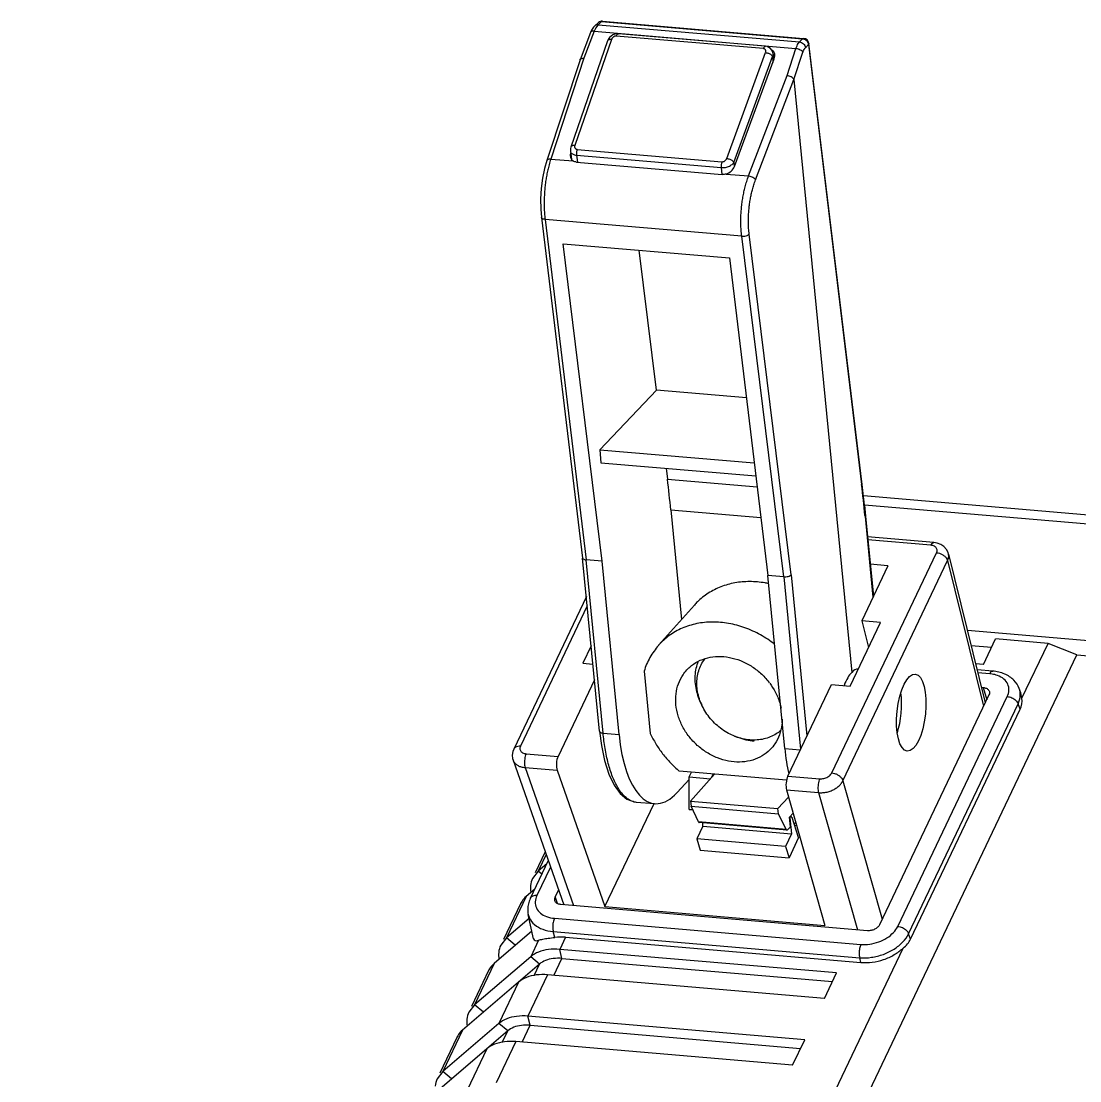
# Model space of a CAD drawing. Header units: millimetres. Extents: x 14276 to 15242, y -9916 to -8542.
# Drawn here: x 14852.8 to 14907.4, y -8858.9 to -8804.2 of the extents above; entities that cross this region are included whole.
import ezdxf

# ---------------------------------------------------------------- set-up
doc = ezdxf.new("R2010")
doc.units = ezdxf.units.MM

# ---------------------------------------------------------------- blocks, each defined once
blk = doc.blocks.new('u9')
at = {"color": 7, "linetype": 'Continuous'}
for p, q in [((123.163, 420.577), (123.099, 420.51)), ((123.342, 420.738), (123.163, 420.577)), ((123.52, 420.793), (123.341, 420.632)), ((123.341, 420.632), (133.737, 419.745)), ((123.52, 420.793), (133.895, 419.907)), ((123.568, 420.814), (133.943, 419.929)), ((122.94, 420.226), (122.404, 418.828)), ((123.139, 420.296), (122.606, 418.902)), ((123.139, 420.296), (133.553, 419.407)), ((131.869, 419.398), (124.277, 420.046)), ((131.975, 419.521), (124.383, 420.168)), ((133.737, 419.745), (133.895, 419.907)), ((123.825, 419.795), (121.933, 414.323)), ((124.029, 419.874), (122.136, 414.402)), ((133.092, 418.007), (133.553, 419.407)), ((134.038, 419.446), (134.196, 419.609)), ((134.196, 419.609), (136.942, 396.903)), ((136.967, 396.906), (134.215, 419.666)), ((122.403, 418.824), (120.688, 413.621)), ((122.606, 418.902), (120.893, 413.704)), ((122.403, 418.824), (122.404, 418.828)), ((129.982, 413.732), (131.984, 419.195)), ((130.339, 413.527), (132.341, 418.99)), ((130.372, 413.32), (132.433, 418.865)), ((132.341, 418.99), (132.363, 418.678)), ((132.376, 419.118), (132.4, 418.778)), ((133.449, 417.803), (133.912, 419.21)), ((131.11, 412.832), (133.092, 418.007)), ((131.463, 412.628), (133.447, 417.809)), ((133.449, 417.803), (136.433, 387.214)), ((121.909, 414.108), (121.96, 413.692)), ((122.222, 413.9), (129.697, 413.262)), ((122.222, 413.9), (122.267, 413.54)), ((122.256, 414.202), (129.731, 413.564)), ((120.893, 413.704), (122.046, 413.605)), ((122.228, 413.544), (129.743, 412.902)), ((130.339, 413.527), (130.359, 413.296)), ((129.697, 413.262), (129.729, 412.904)), ((129.957, 412.93), (131.11, 412.832)), ((120.414, 410.685), (122.539, 393.116)), ((130.751, 409.72), (120.599, 410.586)), ((120.599, 410.586), (122.723, 393.021)), ((132.925, 392.151), (130.751, 409.72)), ((133.312, 392.252), (131.137, 409.828)), ((121.526, 409.333), (130.115, 408.6)), ((123.545, 392.951), (121.526, 409.333)), ((126.349, 401.776), (125.459, 408.997)), ((130.115, 408.6), (132.103, 392.221)), ((126.349, 401.776), (123.421, 398.703)), ((130.991, 401.38), (126.349, 401.776)), ((123.421, 398.703), (131.399, 398.023)), ((123.421, 398.703), (123.486, 398.036)), ((123.486, 398.036), (131.48, 397.354)), ((126.845, 397.75), (126.916, 397.178)), ((126.916, 397.178), (131.549, 396.783)), ((136.961, 396.96), (136.942, 396.903)), ((276.53, 384.419), (137.035, 396.322)), ((137.085, 395.864), (276.586, 383.961)), ((137.087, 395.848), (137.145, 395.268)), ((127.09, 395.597), (131.742, 395.2)), ((127.09, 395.597), (127.642, 389.943)), ((137.116, 395.313), (137.121, 395.265)), ((137.141, 395.315), (137.121, 395.265)), ((137.121, 395.265), (137.528, 391.091)), ((137.145, 395.268), (137.548, 391.134)), ((140.667, 393.911), (137.249, 394.203)), ((140.518, 393.773), (137.264, 394.051)), ((123.411, 384.177), (122.539, 393.117)), ((135.401, 382.031), (140.813, 393.389)), ((141.428, 393.321), (143.323, 385.642)), ((123.545, 392.951), (122.723, 393.021)), ((123.595, 384.086), (122.723, 393.021)), ((124.417, 384.016), (123.545, 392.951)), ((135.97, 381.623), (141.383, 392.98)), ((138.301, 392.713), (136.949, 389.876)), ((138.301, 392.713), (137.387, 392.791)), ((141.383, 392.98), (143.238, 385.464)), ((132.925, 392.151), (132.103, 392.221)), ((132.975, 383.286), (132.103, 392.221)), ((132.925, 392.151), (133.793, 383.253)), ((133.312, 392.252), (134.122, 383.944)), ((122.733, 391.126), (118.984, 383.258)), ((122.78, 390.647), (119.328, 383.403)), ((128.306, 390.687), (126.46, 388.62)), ((137.916, 389.793), (136.949, 389.876)), ((136.949, 389.876), (137.298, 388.496)), ((136.351, 386.51), (137.916, 389.793)), ((277.232, 377.867), (142.402, 389.371)), ((143.233, 387.628), (143.859, 388.941)), ((146.571, 388.71), (143.859, 388.941)), ((122.981, 388.585), (122.554, 387.688)), ((143.649, 388.5), (142.595, 388.59)), ((145.222, 385.88), (146.571, 388.71)), ((148.062, 388.124), (146.571, 388.71)), ((93.551, 273.737), (148.062, 388.124)), ((122.554, 387.688), (123.073, 387.643)), ((143.233, 387.628), (142.824, 387.663)), ((148.062, 388.124), (276.882, 377.132)), ((125.716, 387.277), (126.029, 384.068)), ((136.76, 387.384), (136.767, 387.383)), ((143.708, 387.279), (142.902, 387.348)), ((143.558, 387.141), (142.94, 387.194)), ((123.152, 386.832), (121.268, 382.878)), ((133.132, 381.866), (135.385, 386.593)), ((135.385, 386.593), (136.351, 386.51)), ((143.517, 386.05), (137.866, 374.192)), ((143.125, 386.442), (143.221, 386.434)), ((143.221, 386.434), (143.4, 385.806)), ((145.166, 386.155), (145.08, 386.384)), ((145.222, 385.88), (145.165, 386.156)), ((128.689, 385.537), (128.63, 385.664)), ((138.809, 374.111), (144.46, 385.97)), ((139.37, 373.731), (145.021, 385.589)), ((145.122, 385.311), (145.021, 385.589)), ((139.471, 373.453), (145.122, 385.311)), ((123.595, 384.086), (124.417, 384.016)), ((130.386, 383.922), (130.516, 383.87)), ((132.975, 383.286), (133.776, 383.217)), ((119.623, 383.019), (121.268, 382.878)), ((118.947, 382.685), (121.565, 375.224)), ((119.569, 382.305), (121.226, 382.163)), ((119.569, 382.305), (122.068, 375.181)), ((121.226, 382.163), (123.693, 375.132)), ((127.42, 381.016), (128.041, 381.681)), ((133.064, 381.649), (127.529, 382.121)), ((128.041, 381.823), (128.157, 382.067)), ((128.041, 381.823), (129.132, 381.729)), ((128.042, 380.148), (128.041, 381.823)), ((129.343, 381.966), (128.107, 380.578)), ((129.204, 381.81), (129.281, 381.971)), ((133.132, 381.866), (134.777, 381.726)), ((135.97, 381.623), (138.001, 374.475)), ((133.065, 381.153), (134.722, 381.012)), ((133.065, 381.153), (135.051, 374.163)), ((125.299, 380.524), (126.254, 380.443)), ((127.277, 380.882), (127.42, 381.016)), ((128.107, 380.578), (132.618, 380.193)), ((128.107, 380.578), (128.134, 380.304)), ((133.17, 380.785), (132.618, 380.193)), ((134.722, 381.012), (136.734, 373.929)), ((123.693, 375.132), (126.225, 380.445)), ((128.042, 380.148), (128.216, 380.134)), ((128.134, 380.304), (132.645, 379.92)), ((128.519, 379.5), (128.134, 380.304)), ((132.645, 379.92), (132.618, 380.193)), ((133.041, 379.114), (128.519, 379.5)), ((133.081, 379.079), (128.557, 379.465)), ((128.751, 379.273), (128.737, 379.449)), ((133.041, 379.114), (132.645, 379.92)), ((133.217, 379.711), (133.23, 379.71)), ((133.237, 379.724), (133.218, 379.725)), ((133.408, 379.948), (133.22, 379.743)), ((133.268, 379.251), (133.22, 379.743)), ((133.23, 379.71), (133.237, 379.724)), ((133.23, 379.71), (133.324, 378.883)), ((133.298, 379.779), (133.256, 379.782)), ((133.691, 378.689), (133.348, 379.72)), ((128.751, 379.273), (128.44, 378.622)), ((128.751, 379.273), (133.324, 378.883)), ((133.324, 378.883), (133.014, 378.232)), ((133.116, 379.095), (133.268, 379.251)), ((133.014, 378.232), (128.44, 378.622)), ((128.44, 378.622), (128.599, 378.047)), ((133.691, 378.689), (133.198, 377.655)), ((120.606, 377.958), (120.088, 376.872)), ((120.653, 377.822), (120.243, 376.961)), ((128.599, 378.047), (133.198, 377.655)), ((133.014, 378.232), (133.198, 377.655)), ((120.765, 377.503), (119.837, 375.556)), ((120.689, 377.342), (120.243, 376.961)), ((120.243, 376.961), (119.952, 376.586)), ((120.882, 377.17), (120.181, 375.701)), ((120.432, 376.804), (120.243, 376.961)), ((119.617, 375.648), (118.6, 373.514)), ((120.063, 376.029), (119.617, 375.648)), ((121.125, 375.62), (121.298, 375.984)), ((121.125, 375.62), (121.227, 375.3)), ((119.326, 375.273), (118.445, 373.425)), ((137.242, 373.886), (121.42, 375.236)), ((123.693, 375.132), (135.051, 374.163)), ((119.775, 374.518), (118.6, 373.514)), ((120.008, 373.475), (119.73, 374.722)), ((121.083, 374.529), (136.905, 373.179)), ((119.921, 373.865), (117.974, 372.201)), ((118.6, 373.514), (118.309, 373.139)), ((119.057, 373.133), (118.6, 373.514)), ((121.021, 373.844), (136.842, 372.494)), ((121.1, 373.541), (121.021, 373.844)), ((121.654, 373.548), (121.357, 372.924)), ((121.654, 373.548), (136.907, 372.247)), ((139.471, 373.453), (139.37, 373.731)), ((99.224, 289.357), (139.079, 372.99)), ((120.263, 373.397), (119.857, 372.545)), ((135.645, 371.705), (121.357, 372.924)), ((121.468, 372.456), (121.357, 372.924)), ((119.857, 372.545), (116.957, 370.067)), ((120.315, 372.165), (119.857, 372.545)), ((121.052, 371.583), (121.468, 372.456)), ((121.468, 372.456), (135.435, 371.264)), ((136.907, 372.247), (136.842, 372.494)), ((117.683, 371.826), (116.803, 369.977)), ((117.974, 372.201), (116.957, 370.067)), ((120.315, 372.165), (119.228, 371.236)), ((120.033, 371.573), (120.315, 372.165)), ((119.232, 371.232), (116.331, 368.753)), ((119.232, 371.232), (118.215, 369.098)), ((120.731, 371.611), (119.714, 369.477)), ((135.02, 370.391), (120.731, 371.611)), ((135.02, 370.391), (135.645, 371.705)), ((116.957, 370.067), (116.666, 369.692)), ((117.415, 369.686), (116.957, 370.067)), ((118.215, 369.098), (115.314, 366.619)), ((118.672, 368.717), (118.215, 369.098)), ((134.003, 368.258), (119.714, 369.477)), ((119.825, 369.009), (119.714, 369.477)), ((116.331, 368.753), (115.314, 366.619)), ((118.672, 368.717), (117.585, 367.789)), ((118.39, 368.126), (118.672, 368.717)), ((119.409, 368.136), (119.825, 369.009)), ((119.825, 369.009), (133.793, 367.817)), ((116.041, 368.378), (115.16, 366.53)), ((119.088, 368.163), (118.071, 366.03)), ((133.377, 366.944), (119.088, 368.163)), ((133.377, 366.944), (134.003, 368.258)), ((117.589, 367.785), (114.689, 365.306)), ((117.589, 367.785), (116.572, 365.651)), ((115.314, 366.619), (115.024, 366.244)), ((115.772, 366.239), (115.314, 366.619))]:
    blk.add_line(p, q, dxfattribs=at)
for points in [[(123.099, 420.51), (122.996, 420.353), (122.94, 420.226)], [(124.383, 420.168), (124.308, 420.169), (124.203, 420.15), (124.101, 420.11), (124.007, 420.049), (123.926, 419.97), (123.862, 419.878), (123.825, 419.795)], [(132.376, 419.118), (132.354, 419.227), (132.309, 419.323), (132.242, 419.403), (132.158, 419.465), (132.059, 419.505), (131.975, 419.521)], [(121.933, 414.323), (121.912, 414.244), (121.906, 414.139), (121.909, 414.108)], [(120.688, 413.621), (120.573, 413.215), (120.47, 412.711), (120.402, 412.184), (120.371, 411.65), (120.377, 411.124), (120.414, 410.685)], [(137.087, 395.848), (137.022, 396.441), (136.967, 396.906)], [(141.428, 393.32), (141.402, 393.403), (141.317, 393.564), (141.19, 393.703), (141.028, 393.811), (140.836, 393.883), (140.667, 393.911)], [(123.411, 384.177), (123.506, 383.447), (123.667, 382.67), (123.89, 381.969), (124.165, 381.392), (124.48, 380.962), (124.829, 380.677), (125.207, 380.536), (125.302, 380.524)], [(118.983, 383.257), (118.935, 383.129), (118.907, 382.946), (118.924, 382.767), (118.947, 382.684)]]:
    blk.add_lwpolyline(points, dxfattribs=at)
for centre, radius, start, end in [((123.543, 420.515), 0.3, 105.1644, 131.9854), ((123.543, 420.514), 0.301, 94.693, 105.124), ((123.543, 420.515), 0.3, 85.1516, 94.7259), ((133.917, 419.63), 0.3, 6.8907, 85.1235), ((123.9, 419.77), 0.0792, 154.6349, 161.2846), ((65.856, 388.319), 71.602, 5.60476, 6.88534), ((143.41, 385.391), 1.757, 81.3282, 85.1519), ((129.378, 384.553), 3.518, 36.822, 37.9864), ((131.358, 386.758), 2.936, 201.8581, 204.5936), ((125.369, 381.328), 0.807, 257.0994, 264.8609), ((125.367, 381.318), 0.797, 264.8762, 265.1022), ((132.049, 381.916), 2.871, 299.2534, 301.4265), ((131.728, 382.927), 4.039, 295.8791, 297.326)]:
    blk.add_arc(centre, radius, start, end, dxfattribs=at)
for centre, major_axis, ratio, start_param, end_param in [((131.973, 418.904), (0.413, 0.357), 0.750021, 5.34569, 6.51129), ((131.416, 412.499), (2.029, 5.313), 0.024921, -0.05, -0.023823), ((122.385, 414.002), (0.413, 0.328), 0.778109, -3.971158, -2.895466), ((129.912, 413.36), (0.423, 0.329), 0.756719, -2.012646, -0.885711), ((113.754, 382.189), (3.125, 33.355), 0.398852, -1.120089, -1.067729), ((136.611, 385.389), (0.195, 1.991), 0.406089, 0.452487, 0.99263), ((136.611, 385.389), (0.146, 1.995), 0.362506, -0.004389, 0.443036), ((138.267, 385.248), (0.146, 1.995), 0.362506, -2.161997, -1.066273), ((143.108, 386.045), (2.084, -0.542), 0.703726, -0.134737, 0.248056), ((126.806, 386.417), (0.56, 5.974), 0.398852, -4.261682, -2.717065), ((135.171, 385.703), (0.462, 5.982), 0.369798, -4.267975, -4.01109), ((121.387, 382.517), (0.032, 0.499), 0.401492, 0.788375, 2.385352), ((133.227, 381.507), (0.052, 0.497), 0.366943, 0.803635, 2.400611), ((128.573, 379.664), (0.016, 0.199), 0.377078, -3.716235, -3.142597), ((133.283, 379.579), (0.014, 0.2), 0.395807, 5.52102, 7.074363), ((133.099, 379.278), (0.018, 0.199), 0.391605, -3.713091, -2.69258), ((121.596, 375.236), (1.547, 1.837), 0.207578, -3.299006, -2.803993), ((122.167, 371.582), (2.304, -1.206), 0.679603, 2.123595, 2.363757), ((137.457, 374.187), (2.084, -0.542), 0.703726, -0.517529, -0.134737)]:
    blk.add_ellipse(centre, major_axis=major_axis, ratio=ratio, start_param=start_param, end_param=end_param, dxfattribs=at)
blk.add_ellipse((139.504, 385.142), major_axis=(0.209, 1.989), ratio=0.366943, dxfattribs=at)
for points, start_tangent, end_tangent in [([(123.252, 420.524), (123.2, 420.434), (123.139, 420.296)], (-0.550089, -0.835106), (-0.351088, -0.936342)), ([(123.341, 420.632), (123.238, 420.621), (123.163, 420.577)], (-0.995338, 0.096449), (-0.74496, -0.667109)), ([(123.341, 420.632), (123.268, 420.547), (123.252, 420.524)], (-0.737272, -0.675596), (-0.550089, -0.835106)), ([(123.52, 420.793), (123.438, 420.788), (123.365, 420.756), (123.343, 420.738)], (-0.995338, 0.096449), (-0.743449, -0.668792)), ([(123.562, 420.814), (123.52, 420.793)], (-0.999094, -0.042556), (-0.721399, -0.69252)), ([(123.568, 420.814), (123.564, 420.814), (123.562, 420.814)], (-0.992999, 0.118123), (-0.999094, -0.042556)), ([(123.139, 420.296), (123.04, 420.293), (122.968, 420.264), (122.94, 420.226)], (-0.99444, 0.105308), (-0.379355, -0.925251)), ([(124.277, 420.046), (124.236, 420.045), (124.192, 420.035), (124.15, 420.016), (124.11, 419.989), (124.076, 419.955), (124.048, 419.916), (124.029, 419.874)], (-0.996403, 0.084739), (-0.327019, -0.945018)), ([(124.277, 420.046), (124.303, 420.103), (124.332, 420.144), (124.362, 420.165), (124.383, 420.168)], (0.335502, 0.942039), (0.997706, -0.067694)), ([(133.895, 419.907), (133.938, 419.929), (133.943, 419.928)], (0.721399, 0.69252), (0.992999, -0.118123)), ([(133.895, 419.907), (133.981, 419.888), (134.062, 419.843), (134.129, 419.777), (134.175, 419.697), (134.196, 419.609)], (0.997273, -0.073802), (0.082322, -0.996606)), ([(124.029, 419.874), (123.959, 419.874), (123.9, 419.861), (123.855, 419.837), (123.829, 419.804)], (-0.997011, 0.077256), (-0.42845, -0.903565)), ([(131.869, 419.398), (131.894, 419.455), (131.923, 419.496), (131.954, 419.517), (131.975, 419.52)], (0.335503, 0.942039), (0.997644, -0.068609)), ([(131.984, 419.195), (131.995, 419.238), (131.996, 419.279), (131.986, 419.317), (131.968, 419.349), (131.941, 419.374), (131.907, 419.39), (131.869, 419.398)], (0.343938, 0.938992), (-0.996352, 0.085334)), ([(133.553, 419.407), (133.608, 419.546), (133.67, 419.66), (133.737, 419.745)], (0.319788, 0.947489), (0.704251, 0.709951)), ([(133.553, 419.407), (133.666, 419.387), (133.775, 419.342), (133.861, 419.28), (133.912, 419.21)], (0.997891, -0.064908), (0.398828, -0.917026)), ([(133.737, 419.745), (133.845, 419.716), (133.94, 419.649), (134.008, 419.554), (134.038, 419.446)], (0.997273, -0.073802), (0.082322, -0.996606)), ([(133.912, 419.21), (133.95, 419.307), (133.992, 419.387), (134.038, 419.446)], (0.313023, 0.949746), (0.696501, 0.717556)), ([(134.215, 419.666), (134.215, 419.652), (134.196, 419.609)], (0.134403, -0.990927), (-0.616239, -0.787559)), ([(122.404, 418.827), (122.435, 418.867), (122.507, 418.898), (122.606, 418.902)], (0.375338, 0.926888), (0.996379, -0.085018)), ([(131.984, 419.195), (132.059, 419.183), (132.134, 419.158), (132.204, 419.124), (132.265, 419.083), (132.311, 419.037), (132.341, 418.99)], (0.995684, -0.092806), (0.396826, -0.917894)), ([(132.341, 418.99), (132.37, 419.06), (132.376, 419.118)], (0.518206, 0.855256), (-0.071019, 0.997475)), ([(133.447, 417.809), (133.395, 417.878), (133.309, 417.94), (133.203, 417.985), (133.092, 418.007)], (-0.428693, 0.90345), (-0.996379, 0.085018)), ([(121.909, 414.108), (121.909, 414.105), (121.931, 414.042), (121.976, 413.987), (122.043, 413.945), (122.126, 413.915), (122.222, 413.9)], (0.122506, -0.992468), (0.997157, -0.075346)), ([(122.136, 414.402), (122.066, 414.401), (122.007, 414.388), (121.963, 414.364), (121.936, 414.33), (121.933, 414.323)], (-0.997011, 0.077256), (-0.321853, -0.94679)), ([(122.136, 414.402), (122.126, 414.36), (122.127, 414.32), (122.137, 414.283), (122.156, 414.251), (122.183, 414.227), (122.217, 414.21), (122.256, 414.202)], (-0.326725, -0.945119), (0.996354, -0.085317)), ([(122.256, 414.202), (122.236, 414.132), (122.224, 414.055), (122.219, 413.976), (122.222, 413.9)], (-0.335503, -0.942039), (0.105103, -0.994461)), ([(120.893, 413.704), (120.804, 413.409), (120.737, 413.137), (120.683, 412.874), (120.639, 412.605), (120.602, 412.324), (120.575, 412.038), (120.558, 411.753), (120.551, 411.475), (120.554, 411.199), (120.569, 410.908), (120.599, 410.586)], (-0.315199, -0.949026), (0.12019, -0.992751)), ([(120.893, 413.704), (120.794, 413.697), (120.721, 413.665), (120.689, 413.621)], (-0.997891, 0.064909), (-0.328388, -0.944543)), ([(122.228, 413.544), (122.133, 413.563), (122.046, 413.605)], (-0.996379, 0.085018), (-0.832628, 0.553832)), ([(129.731, 413.564), (129.711, 413.495), (129.698, 413.417), (129.694, 413.338), (129.697, 413.262)], (-0.335506, -0.942038), (0.105106, -0.994461)), ([(129.697, 413.262), (129.803, 413.26), (129.912, 413.273), (130.021, 413.301), (130.123, 413.343), (130.213, 413.396), (130.286, 413.459), (130.339, 413.527)], (0.995512, -0.094636), (0.506629, 0.862164)), ([(129.731, 413.564), (129.773, 413.565), (129.816, 413.575), (129.859, 413.594), (129.899, 413.62), (129.934, 413.653), (129.962, 413.691), (129.982, 413.732)], (0.996402, -0.084753), (0.344228, 0.938886)), ([(129.982, 413.732), (130.057, 413.719), (130.132, 413.695), (130.202, 413.661), (130.263, 413.62), (130.309, 413.574), (130.339, 413.527)], (0.995684, -0.092806), (0.396826, -0.917894)), ([(129.957, 412.93), (129.847, 412.905), (129.743, 412.902)], (-0.950025, -0.312174), (-0.996379, 0.085018)), ([(130.751, 409.72), (130.721, 410.042), (130.708, 410.333), (130.708, 410.609), (130.718, 410.886), (130.74, 411.171), (130.773, 411.456), (130.816, 411.737), (130.869, 412.005), (130.931, 412.267), (131.009, 412.539), (131.11, 412.832)], (-0.122655, 0.992449), (0.355419, 0.934707)), ([(131.11, 412.832), (131.22, 412.808), (131.325, 412.76), (131.411, 412.698), (131.463, 412.628)], (0.99444, -0.105308), (0.428438, -0.903571)), ([(131.137, 409.828), (131.11, 410.118), (131.098, 410.38), (131.098, 410.628), (131.108, 410.877), (131.128, 411.133), (131.158, 411.391), (131.197, 411.643), (131.245, 411.884), (131.301, 412.12), (131.372, 412.365), (131.463, 412.628)], (-0.122779, 0.992434), (0.357595, 0.933877)), ([(120.599, 410.586), (120.504, 410.605), (120.439, 410.641), (120.414, 410.685)], (-0.996268, 0.086316), (-0.138286, 0.990392)), ([(130.751, 409.72), (130.863, 409.721), (130.976, 409.742), (131.072, 409.779), (131.137, 409.828)], (0.996489, -0.083719), (0.667868, 0.74428)), ([(140.518, 393.773), (140.575, 393.863), (140.637, 393.907), (140.667, 393.91)], (0.430194, 0.902736), (0.996273, -0.08625)), ([(140.813, 393.389), (140.838, 393.466), (140.839, 393.542), (140.815, 393.612), (140.769, 393.673), (140.701, 393.722), (140.616, 393.756), (140.518, 393.773)], (0.429975, 0.902841), (-0.996364, 0.085203)), ([(122.539, 393.116), (122.563, 393.074), (122.628, 393.04), (122.723, 393.021)], (0.138796, -0.990321), (0.996379, -0.085018)), ([(140.813, 393.389), (140.963, 393.359), (141.109, 393.295), (141.235, 393.204), (141.33, 393.096), (141.383, 392.98)], (0.996379, -0.085018), (0.256112, -0.966647)), ([(141.383, 392.98), (141.433, 393.134), (141.435, 393.284), (141.428, 393.32)], (0.437574, 0.899182), (-0.239188, 0.970973)), ([(132.925, 392.151), (133.037, 392.151), (133.15, 392.171), (133.246, 392.206), (133.312, 392.252)], (0.996379, -0.085018), (0.690113, 0.723702)), ([(132.148, 391.795), (131.955, 391.832), (131.163, 391.9), (130.397, 391.832), (129.678, 391.63), (129.028, 391.301), (128.466, 390.854), (128.306, 390.687)], (-0.978576, 0.205887), (-0.666091, -0.74587)), ([(132.451, 388.669), (131.721, 389.15), (130.912, 389.517), (130.075, 389.74), (129.239, 389.812), (128.432, 389.729), (127.681, 389.495), (127.014, 389.117), (126.46, 388.62)], (-0.791459, 0.611222), (-0.666142, -0.745825)), ([(126.46, 388.62), (126.452, 388.61), (126.014, 387.989), (125.716, 387.277)], (-0.666142, -0.745825), (-0.286203, -0.958169)), ([(127.915, 387.34), (128.065, 387.487), (128.494, 387.78), (128.996, 387.967), (129.542, 388.037), (130.116, 387.988), (130.685, 387.823), (131.232, 387.546), (131.726, 387.174), (132.151, 386.719)], (0.677753, 0.73529), (0.615469, -0.788161)), ([(128.63, 385.664), (128.493, 386.017), (128.392, 386.427), (128.352, 386.836), (128.374, 387.236), (128.458, 387.616), (128.522, 387.796)], (-0.416065, 0.909335), (0.374903, 0.927064)), ([(128.633, 385.665), (128.565, 385.854), (128.474, 386.223), (128.438, 386.591), (128.458, 386.951), (128.533, 387.293), (128.662, 387.611), (128.841, 387.898), (128.856, 387.916)], (-0.372227, 0.928142), (0.614265, 0.7891)), ([(127.356, 385.546), (127.36, 386.105), (127.485, 386.631), (127.722, 387.097), (127.915, 387.34)], (-0.097107, 0.995274), (0.677753, 0.73529)), ([(143.558, 387.141), (143.651, 387.263), (143.708, 387.274)], (0.430194, 0.902736), (0.999013, -0.044414)), ([(144.287, 386.871), (143.963, 387.054), (143.675, 387.127)], (-0.760827, 0.648955), (-0.988489, 0.15129)), ([(145.08, 386.384), (144.805, 386.811), (144.331, 387.129), (143.708, 387.279)], (-0.35135, 0.936244), (-0.996379, 0.085018)), ([(132.195, 386.662), (132.485, 386.204), (132.714, 385.648), (132.787, 385.362)], (0.599325, -0.800506), (0.197045, -0.980394)), ([(144.46, 385.97), (144.546, 386.297), (144.487, 386.61), (144.287, 386.871)], (0.430194, 0.902736), (-0.760827, 0.648955)), ([(143.221, 386.434), (143.385, 386.393), (143.498, 386.305), (143.537, 386.227)], (0.996379, -0.085018), (0.268434, -0.963298)), ([(143.537, 386.227), (143.545, 386.185), (143.517, 386.05)], (0.268434, -0.963298), (-0.430194, -0.902736)), ([(145.021, 385.589), (145.136, 386.028), (145.08, 386.384)], (0.430194, 0.902737), (-0.348033, 0.937482)), ([(132.225, 383.238), (132.12, 383.138), (131.691, 382.845), (131.189, 382.658), (130.643, 382.588), (130.069, 382.637), (129.5, 382.802), (128.953, 383.079), (128.459, 383.451), (128.034, 383.906), (127.7, 384.421), (127.47, 384.977), (127.356, 385.546)], (-0.700553, -0.7136), (-0.097107, 0.995274)), ([(130.386, 383.922), (130.072, 384.068), (129.732, 384.28), (129.42, 384.534), (129.141, 384.826), (128.902, 385.148), (128.709, 385.493), (128.689, 385.536)], (-0.928966, 0.370165), (-0.416102, 0.909318)), ([(144.46, 385.97), (144.697, 385.906), (144.901, 385.767), (145.021, 385.589)], (0.996379, -0.085018), (0.340817, -0.94013)), ([(132.842, 384.804), (132.824, 384.52), (132.7, 383.995), (132.462, 383.528), (132.225, 383.238)], (-0.00566, -0.999984), (-0.700553, -0.7136)), ([(123.411, 384.177), (123.435, 384.137), (123.5, 384.104), (123.595, 384.086)], (0.113049, -0.993589), (0.996379, -0.085018)), ([(124.978, 380.62), (124.821, 380.719), (124.657, 380.867), (124.499, 381.053), (124.351, 381.278), (124.212, 381.538), (124.084, 381.834), (123.968, 382.162), (123.864, 382.52), (123.774, 382.899), (123.699, 383.293), (123.64, 383.692), (123.595, 384.086)], (-0.887156, 0.461469), (-0.097107, 0.995274)), ([(126.029, 384.068), (126.319, 383.53), (126.67, 383.02), (127.076, 382.548), (127.529, 382.121)], (0.424275, -0.905533), (0.763384, -0.645945)), ([(131.173, 383.732), (130.8, 383.792), (130.431, 383.904), (130.386, 383.922)], (-0.996379, 0.085018), (-0.928966, 0.370165)), ([(131.391, 383.659), (130.977, 383.725), (130.566, 383.85), (130.516, 383.87)], (-0.996379, 0.085018), (-0.928951, 0.370202)), ([(132.754, 384.206), (132.531, 384.041), (132.227, 383.884), (131.895, 383.779), (131.541, 383.728), (131.173, 383.732)], (-0.757958, -0.652303), (-0.996379, 0.085018)), ([(119.328, 383.403), (119.189, 383.397), (119.075, 383.355), (118.997, 383.282), (118.984, 383.258)], (-0.996379, 0.085018), (-0.426553, -0.904463)), ([(119.328, 383.403), (119.303, 383.325), (119.302, 383.249), (119.326, 383.179), (119.372, 383.118), (119.44, 383.07), (119.525, 383.036), (119.623, 383.019)], (-0.429975, -0.902841), (0.996364, -0.085203)), ([(119.623, 383.019), (119.577, 382.892), (119.546, 382.742), (119.534, 382.584), (119.542, 382.433), (119.569, 382.305)], (-0.430194, -0.902736), (0.30266, -0.953099)), ([(118.947, 382.685), (118.975, 382.622), (119.069, 382.5), (119.204, 382.404), (119.373, 382.338), (119.569, 382.305)], (0.33236, -0.943153), (0.997153, -0.075404)), ([(134.777, 381.726), (134.73, 381.599), (134.7, 381.449), (134.688, 381.291), (134.696, 381.14), (134.722, 381.012)], (-0.430194, -0.902737), (0.30266, -0.953099)), ([(134.722, 381.012), (134.936, 381.01), (135.155, 381.043), (135.368, 381.109), (135.566, 381.206), (135.738, 381.328), (135.875, 381.469), (135.97, 381.623)], (0.995525, -0.094499), (0.422871, 0.90619)), ([(134.777, 381.726), (134.883, 381.726), (134.992, 381.743), (135.099, 381.776), (135.198, 381.825), (135.284, 381.886), (135.353, 381.956), (135.401, 382.031)], (0.996394, -0.084852), (0.430438, 0.90262)), ([(135.401, 382.031), (135.55, 382.001), (135.696, 381.937), (135.822, 381.846), (135.917, 381.738), (135.97, 381.622)], (0.996379, -0.085018), (0.256112, -0.966647)), ([(125.188, 380.541), (125.169, 380.546), (124.992, 380.612), (124.978, 380.62)], (-0.974804, 0.223063), (-0.887156, 0.461469)), ([(119.849, 376.213), (119.862, 375.867)], (-0.098727, -0.995115), (0.162229, -0.986753)), ([(119.952, 376.586), (119.849, 376.213)], (-0.429283, -0.90317), (-0.098727, -0.995115)), ([(119.617, 375.648), (119.41, 375.418)], (-0.760178, -0.649715), (-0.564263, -0.825595)), ([(120.181, 375.701), (119.972, 375.674), (119.842, 375.565), (119.837, 375.556)], (-0.996379, 0.085018), (-0.421664, -0.906752)), ([(120.181, 375.701), (120.095, 375.373)], (-0.430194, -0.902736), (-0.043776, -0.999041)), ([(121.107, 375.434), (121.097, 375.485), (121.125, 375.62)], (-0.310992, 0.950413), (0.430194, 0.902736)), ([(119.41, 375.418), (119.345, 375.311), (119.326, 375.273)], (-0.564263, -0.825595), (-0.429292, -0.903166)), ([(119.837, 375.556), (119.736, 375.271), (119.702, 374.991), (119.73, 374.722)], (-0.430194, -0.902736), (0.217815, -0.97599)), ([(120.095, 375.373), (120.154, 375.06), (120.355, 374.8), (120.679, 374.616), (121.083, 374.529)], (-0.043776, -0.999041), (0.996379, -0.085018)), ([(121.42, 375.236), (121.257, 375.277), (121.143, 375.365), (121.107, 375.434)], (-0.996379, 0.085018), (-0.310992, 0.950413)), ([(119.73, 374.722), (119.788, 374.548), (120.053, 374.204), (120.478, 373.961), (121.021, 373.844)], (0.216471, -0.976289), (0.996379, -0.085018)), ([(121.083, 374.529), (121.017, 374.317), (120.994, 374.067), (121.021, 373.844)], (-0.430194, -0.902736), (0.252224, -0.967669)), ([(136.905, 373.179), (137.358, 373.193), (137.824, 373.309), (138.248, 373.516), (138.589, 373.795), (138.809, 374.111)], (0.996379, -0.085018), (0.430194, 0.902736)), ([(137.866, 374.192), (137.768, 374.062), (137.615, 373.959), (137.43, 373.897), (137.242, 373.886)], (-0.430194, -0.902736), (-0.996379, 0.085018)), ([(138.809, 374.111), (139.046, 374.047), (139.25, 373.909), (139.37, 373.731)], (0.996379, -0.085018), (0.340817, -0.94013)), ([(120.263, 373.397), (120.481, 373.452), (120.766, 373.498), (121.1, 373.541)], (0.943789, 0.330548), (0.99259, 0.121511)), ([(136.842, 372.494), (137.45, 372.513), (138.064, 372.667), (138.623, 372.941), (139.073, 373.307), (139.37, 373.731)], (0.996379, -0.085018), (0.430194, 0.902736)), ([(118.309, 373.139), (118.207, 372.765)], (-0.429283, -0.90317), (-0.098727, -0.995115)), ([(121.357, 372.924), (120.772, 372.915), (120.262, 372.786), (119.857, 372.545)], (-0.996379, 0.085018), (-0.760178, -0.649715)), ([(136.905, 373.179), (136.839, 372.967), (136.816, 372.717), (136.842, 372.494)], (-0.430194, -0.902736), (0.252224, -0.967669)), ([(136.907, 372.247), (137.49, 372.262), (138.08, 372.401), (138.626, 372.651), (139.079, 372.99)], (0.996379, -0.085018), (0.723733, 0.69008)), ([(118.207, 372.765), (118.219, 372.42)], (-0.098727, -0.995115), (0.162229, -0.986753)), ([(121.468, 372.456), (121.018, 372.449), (120.626, 372.35), (120.315, 372.165)], (-0.996379, 0.085018), (-0.760178, -0.649715)), ([(117.767, 371.97), (117.702, 371.864), (117.683, 371.826)], (-0.564263, -0.825595), (-0.429292, -0.903166)), ([(117.974, 372.201), (117.767, 371.97)], (-0.760178, -0.649715), (-0.564263, -0.825595)), ([(120.731, 371.611), (120.146, 371.602), (119.636, 371.473), (119.232, 371.232)], (-0.996379, 0.085018), (-0.760178, -0.649715)), ([(116.666, 369.692), (116.564, 369.318)], (-0.429283, -0.90317), (-0.098727, -0.995115)), ([(116.564, 369.318), (116.577, 368.973)], (-0.098727, -0.995115), (0.162229, -0.986753)), ([(119.714, 369.477), (119.13, 369.468), (118.619, 369.339), (118.215, 369.098)], (-0.996379, 0.085018), (-0.760178, -0.649715)), ([(116.124, 368.523), (116.06, 368.416), (116.041, 368.378)], (-0.564263, -0.825595), (-0.429292, -0.903166)), ([(116.331, 368.753), (116.124, 368.523)], (-0.760178, -0.649715), (-0.564263, -0.825595)), ([(119.825, 369.009), (119.376, 369.002), (118.983, 368.902), (118.672, 368.717)], (-0.996379, 0.085018), (-0.760178, -0.649715)), ([(119.088, 368.163), (118.504, 368.154), (117.993, 368.025), (117.589, 367.785)], (-0.996379, 0.085018), (-0.760178, -0.649715)), ([(115.024, 366.244), (114.921, 365.871)], (-0.429283, -0.90317), (-0.098727, -0.995115))]:
    blk.add_spline(points, degree=3, dxfattribs=dict(at, start_tangent=start_tangent, end_tangent=end_tangent))

msp = doc.modelspace()

# ---------------------------------------------------------------- block references
msp.add_blockref('u9', (14759.208, -9225.039))

doc.saveas('drawing.dxf')
